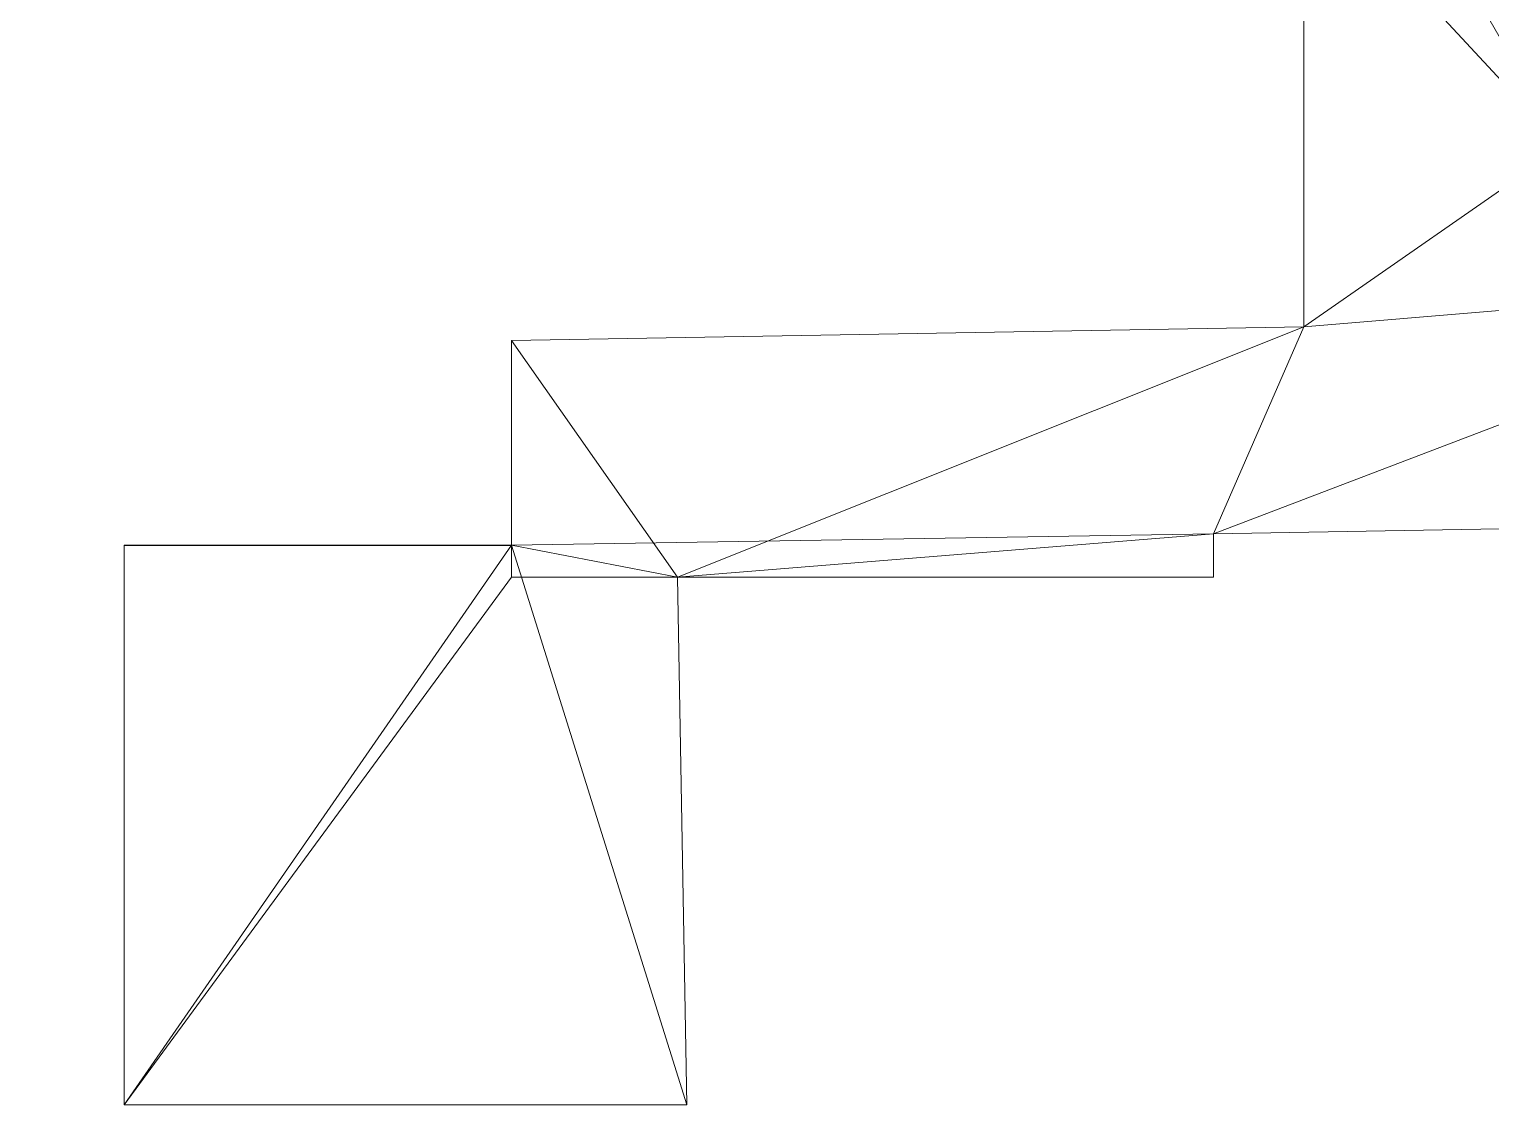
# Model space of a CAD drawing. Header units: inches. Extents: x -103556 to 1920310, y -1393088 to 690320.
# Drawn here: x -103556 to 604011, y -1393088 to -872236 of the extents above; entities that cross this region are included whole.
import ezdxf

# ---------------------------------------------------------------- set-up
doc = ezdxf.new("R2010")
doc.units = ezdxf.units.IN
doc.header["$MEASUREMENT"] = 0
for name, color, linetype, lineweight in [('A-CLNG-SUSP', 5, 'Continuous', 13), ('A-FLOR-OTLN', 6, 'Continuous', 13), ('A-WALL', 2, 'Continuous', 13)]:
    doc.layers.add(name, color=color, linetype=linetype, lineweight=lineweight)

msp = doc.modelspace()

# ---------------------------------------------------------------- meshes
at = {"layer": 'A-CLNG-SUSP'}
mesh = msp.add_polyface(dxfattribs=at)
corners = [(422916, -684000, 64850), (422916, -822912, 64850), (493612, -822912, 64850), (493612, -794064, 64850), (513588, -794064, 64850), (513588, -1016360, 64850), (129983, -1023056, 64850), (129983, -1122168, 64850), (129983, -1137566, 64850), (469827, -1137566, 64850), (469827, -1116550, 64850), (1920310, -1091232, 64850), (1886767, 173467, 64850), (1626695, 173467, 64850), (1626695, 42707, 64850), (1767286, 46436, 64850), (1792691, -911443, 64850), (1637747, -911443, 64850), (1637747, -978259, 64850), (793892, -992989, 64850), (793892, -929205, 64850), (638852, -929205, 64850), (624249, 314010, 64850), (637952, 400524, 64850), (547043, 414922, 64850), (538121, 330039, 64850), (507210, 330039, 64850), (507210, -700617, 64850), (486370, -700617, 64850), (486370, -624825, 64850), (181712, -624825, 64850), (181712, -684000, 64850)]
mesh.append_faces([[corners[k] for k in face] for face in [(0, 29, 30, 31)]], dxfattribs={"vtx0": -1})
mesh.append_faces([[corners[k] for k in face] for face in [(3, 28, 0)]], dxfattribs={"vtx0": -1, "vtx1": -1, "vtx2": -1})
mesh.append_faces([[corners[k] for k in face] for face in [(5, 10, 19, 21)]], dxfattribs={"vtx0": -1, "vtx1": -1, "vtx2": -1, "vtx3": -1})
mesh.append_faces([[corners[k] for k in face] for face in [(0, 28, 29), (12, 15, 16, 11), (11, 18, 19, 10)]], dxfattribs={"vtx0": -1, "vtx2": -1})
mesh.append_faces([[corners[k] for k in face] for face in [(22, 25, 26, 27), (10, 5, 6, 7)]], dxfattribs={"vtx0": -1, "vtx3": -1})
mesh.append_faces([[corners[k] for k in face] for face in [(20, 21, 19)]], dxfattribs={"vtx1": -1})
mesh.append_faces([[corners[k] for k in face] for face in [(4, 5, 21)]], dxfattribs={"vtx1": -1, "vtx2": -1})
mesh.append_faces([[corners[k] for k in face] for face in [(21, 22, 27, 4)]], dxfattribs={"vtx1": -1, "vtx2": -1, "vtx3": -1})
mesh.append_faces([[corners[k] for k in face] for face in [(27, 28, 3, 4)]], dxfattribs={"vtx1": -1, "vtx3": -1})
mesh.append_faces([[corners[k] for k in face] for face in [(23, 24, 25, 22), (13, 14, 15, 12), (1, 2, 3, 0)]], dxfattribs={"vtx2": -1})
mesh.append_faces([[corners[k] for k in face] for face in [(16, 17, 18, 11)]], dxfattribs={"vtx2": -1, "vtx3": -1})
mesh.append_faces([[corners[k] for k in face] for face in [(7, 8, 9, 10)]], dxfattribs={"vtx3": -1})
mesh = msp.add_polyface(dxfattribs=at)
corners = [(422916, -684000, 64848), (181712, -684000, 64848), (181712, -624825, 64848), (486370, -624825, 64848), (486370, -700617, 64848), (507210, -700617, 64848), (507210, 330039, 64848), (538121, 330039, 64848), (547043, 414922, 64848), (637952, 400524, 64848), (624249, 314010, 64848), (638852, -929205, 64848), (793892, -929205, 64848), (793892, -992989, 64848), (1637747, -978259, 64848), (1637747, -911443, 64848), (1792691, -911443, 64848), (1767286, 46436, 64848), (1626695, 42707, 64848), (1626695, 173467, 64848), (1886767, 173467, 64848), (1920310, -1091232, 64848), (469827, -1116550, 64848), (469827, -1137566, 64848), (129983, -1137566, 64848), (129983, -1122168, 64848), (129983, -1023056, 64848), (513588, -1016360, 64848), (513588, -794064, 64848), (493612, -794064, 64848), (493612, -822912, 64848), (422916, -822912, 64848)]
mesh.append_faces([[corners[k] for k in face] for face in [(16, 21, 14, 15)]], dxfattribs={"vtx0": -1, "vtx1": -1})
mesh.append_faces([[corners[k] for k in face] for face in [(29, 0, 4), (11, 28, 5)]], dxfattribs={"vtx0": -1, "vtx1": -1, "vtx2": -1})
mesh.append_faces([[corners[k] for k in face] for face in [(13, 22, 27, 11)]], dxfattribs={"vtx0": -1, "vtx1": -1, "vtx2": -1, "vtx3": -1})
mesh.append_faces([[corners[k] for k in face] for face in [(29, 4, 5, 28), (0, 3, 4)]], dxfattribs={"vtx0": -1, "vtx2": -1})
mesh.append_faces([[corners[k] for k in face] for face in [(22, 25, 26, 27)]], dxfattribs={"vtx0": -1, "vtx3": -1})
mesh.append_faces([[corners[k] for k in face] for face in [(2, 3, 0, 1)]], dxfattribs={"vtx1": -1})
mesh.append_faces([[corners[k] for k in face] for face in [(27, 28, 11), (6, 7, 10)]], dxfattribs={"vtx1": -1, "vtx2": -1})
mesh.append_faces([[corners[k] for k in face] for face in [(13, 14, 21, 22), (10, 11, 5, 6), (20, 21, 16, 17)]], dxfattribs={"vtx1": -1, "vtx3": -1})
mesh.append_faces([[corners[k] for k in face] for face in [(23, 24, 25, 22), (11, 12, 13)]], dxfattribs={"vtx2": -1})
mesh.append_faces([[corners[k] for k in face] for face in [(29, 30, 31, 0), (17, 18, 19, 20), (7, 8, 9, 10)]], dxfattribs={"vtx3": -1})
mesh = msp.add_polyface(dxfattribs=at)
corners = [(513588, -1016360, 64850), (513588, -794064, 64850), (513588, -794064, 64848), (513588, -1016360, 64848)]
mesh.append_faces([[corners[k] for k in face] for face in [(0, 1, 2, 3)]])
mesh = msp.add_polyface(dxfattribs=at)
corners = [(129983, -1023056, 64850), (513588, -1016360, 64850), (513588, -1016360, 64848), (129983, -1023056, 64848)]
mesh.append_faces([[corners[k] for k in face] for face in [(0, 1, 2, 3)]])
mesh = msp.add_polyface(dxfattribs=at)
corners = [(129983, -1122168, 64850), (129983, -1023056, 64850), (129983, -1023056, 64848), (129983, -1122168, 64848)]
mesh.append_faces([[corners[k] for k in face] for face in [(0, 1, 2, 3)]])
mesh = msp.add_polyface(dxfattribs=at)
corners = [(1920310, -1091232, 64850), (469827, -1116550, 64850), (469827, -1116550, 64848), (1920310, -1091232, 64848)]
mesh.append_faces([[corners[k] for k in face] for face in [(0, 1, 2, 3)]])
mesh = msp.add_polyface(dxfattribs=at)
corners = [(469827, -1116550, 64850), (469827, -1137566, 64850), (469827, -1137566, 64848), (469827, -1116550, 64848)]
mesh.append_faces([[corners[k] for k in face] for face in [(0, 1, 2, 3)]])
mesh = msp.add_polyface(dxfattribs=at)
corners = [(129983, -1122168, 132866), (-57609, -1122168, 132866), (-57609, -1393088, 132866), (214799, -1393088, 132866), (210339, -1137566, 132866), (129983, -1137566, 132866)]
mesh.append_faces([[corners[k] for k in face] for face in [(1, 2, 5, 0)]], dxfattribs={"vtx1": -1})
mesh.append_faces([[corners[k] for k in face] for face in [(3, 4, 5, 2)]], dxfattribs={"vtx2": -1})
mesh = msp.add_polyface(dxfattribs=at)
corners = [(129983, -1122168, 132864), (129983, -1137566, 132864), (210339, -1137566, 132864), (214799, -1393088, 132864), (-57609, -1393088, 132864), (-57609, -1122168, 132864)]
mesh.append_faces([[corners[k] for k in face] for face in [(1, 4, 5, 0)]], dxfattribs={"vtx0": -1})
mesh.append_faces([[corners[k] for k in face] for face in [(3, 4, 1, 2)]], dxfattribs={"vtx1": -1})
mesh = msp.add_polyface(dxfattribs=at)
corners = [(-57609, -1122168, 132866), (129983, -1122168, 132866), (129983, -1122168, 132864), (-57609, -1122168, 132864)]
mesh.append_faces([[corners[k] for k in face] for face in [(0, 1, 2, 3)]])
mesh = msp.add_polyface(dxfattribs=at)
corners = [(-57609, -1393088, 132866), (-57609, -1122168, 132866), (-57609, -1122168, 132864), (-57609, -1393088, 132864)]
mesh.append_faces([[corners[k] for k in face] for face in [(0, 1, 2, 3)]])
mesh = msp.add_polyface(dxfattribs=at)
corners = [(129983, -1137566, 64850), (129983, -1122168, 64850), (129983, -1122168, 64848), (129983, -1137566, 64848)]
mesh.append_faces([[corners[k] for k in face] for face in [(0, 1, 2, 3)]])
mesh = msp.add_polyface(dxfattribs=at)
corners = [(129983, -1122168, 132866), (129983, -1137566, 132866), (129983, -1137566, 132864), (129983, -1122168, 132864)]
mesh.append_faces([[corners[k] for k in face] for face in [(0, 1, 2, 3)]])
mesh = msp.add_polyface(dxfattribs=at)
corners = [(469827, -1137566, 64850), (129983, -1137566, 64850), (129983, -1137566, 64848), (469827, -1137566, 64848)]
mesh.append_faces([[corners[k] for k in face] for face in [(0, 1, 2, 3)]])
mesh = msp.add_polyface(dxfattribs=at)
corners = [(129983, -1137566, 132866), (210339, -1137566, 132866), (210339, -1137566, 132864), (129983, -1137566, 132864)]
mesh.append_faces([[corners[k] for k in face] for face in [(0, 1, 2, 3)]])
mesh = msp.add_polyface(dxfattribs=at)
corners = [(210339, -1137566, 132866), (214799, -1393088, 132866), (214799, -1393088, 132864), (210339, -1137566, 132864)]
mesh.append_faces([[corners[k] for k in face] for face in [(0, 1, 2, 3)]])
mesh = msp.add_polyface(dxfattribs=at)
corners = [(214799, -1393088, 132866), (-57609, -1393088, 132866), (-57609, -1393088, 132864), (214799, -1393088, 132864)]
mesh.append_faces([[corners[k] for k in face] for face in [(0, 1, 2, 3)]])
at = {"layer": 'A-FLOR-OTLN'}
mesh = msp.add_polyface(dxfattribs=at)
corners = [(1886767, 173467, -60972), (1920310, -1091232, -60972), (469827, -1116550, -60972), (469827, -1137574, -60972), (210339, -1137574, -60972), (214799, -1393088, -60972), (-57609, -1393088, -60972), (-57609, -1122168, -60972), (129975, -1122168, -60972), (129975, -1023048, -60972), (513588, -1016352, -60972), (513588, -794064, -60972), (493612, -794064, -60972), (493612, -822920, -60972), (422908, -822920, -60972), (422908, -684008, -60972), (181712, -684008, -60972), (181712, -822920, -60972), (-103556, -822920, -60972), (-103556, 423264, -60972), (-77347, 423264, -60972), (-35050, 690320, -60972), (235751, 647429, -60972), (241531, 683926, -60972), (330566, 669825, -60972), (330570, 669824, -60972), (722344, 610995, -60972), (693230, 333985, -60972), (642131, 342079, -60972), (651058, 398444, -60972), (637951, 400520, -60972), (624249, 314010, -60972), (638852, -929205, -60972), (793892, -929205, -60972), (793892, -992997, -60972), (1637755, -978267, -60972), (1637755, -911451, -60972), (1792691, -911451, -60972), (1767286, 46436, -60972), (1626695, 42707, -60972), (1626695, 173467, -60972), (181712, -624825, -60972), (486370, -624825, -60972), (486370, -700609, -60972), (507202, -700609, -60972), (507202, 330047, -60972), (538114, 330047, -60972), (547035, 414919, -60972), (529272, 355523, -60972), (286870, 393916, -60972), (181712, 404968, -60972)]
mesh.append_faces([[corners[k] for k in face] for face in [(49, 47, 48), (14, 12, 13)]], dxfattribs={"vtx0": -1})
mesh.append_faces([[corners[k] for k in face] for face in [(31, 46, 30), (26, 47, 25), (43, 15, 42), (34, 10, 32, 33)]], dxfattribs={"vtx0": -1, "vtx1": -1})
mesh.append_faces([[corners[k] for k in face] for face in [(32, 11, 44, 31), (15, 43, 12, 14)]], dxfattribs={"vtx0": -1, "vtx1": -1, "vtx2": -1})
mesh.append_faces([[corners[k] for k in face] for face in [(49, 22, 25, 47), (10, 34, 2, 4)]], dxfattribs={"vtx0": -1, "vtx1": -1, "vtx2": -1, "vtx3": -1})
mesh.append_faces([[corners[k] for k in face] for face in [(26, 29, 30), (50, 21, 22, 49), (32, 10, 11), (44, 11, 12, 43), (4, 9, 10)]], dxfattribs={"vtx0": -1, "vtx2": -1})
mesh.append_faces([[corners[k] for k in face] for face in [(30, 46, 47, 26)]], dxfattribs={"vtx0": -1, "vtx2": -1, "vtx3": -1})
mesh.append_faces([[corners[k] for k in face] for face in [(40, 0, 38, 39), (24, 25, 22, 23)]], dxfattribs={"vtx1": -1})
mesh.append_faces([[corners[k] for k in face] for face in [(45, 46, 31, 44), (19, 20, 41, 18)]], dxfattribs={"vtx1": -1, "vtx2": -1})
mesh.append_faces([[corners[k] for k in face] for face in [(37, 38, 0, 1), (50, 41, 20, 21), (41, 42, 15, 16), (34, 35, 1, 2), (8, 9, 4, 5)]], dxfattribs={"vtx1": -1, "vtx3": -1})
mesh.append_faces([[corners[k] for k in face] for face in [(27, 28, 29, 26), (2, 3, 4), (6, 7, 8, 5)]], dxfattribs={"vtx2": -1})
mesh.append_faces([[corners[k] for k in face] for face in [(35, 36, 37, 1), (16, 17, 18, 41)]], dxfattribs={"vtx2": -1, "vtx3": -1})
mesh = msp.add_polyface(dxfattribs=at)
corners = [(1886767, 173467, -60960), (1626695, 173467, -60960), (1626695, 42707, -60960), (1767286, 46436, -60960), (1792691, -911451, -60960), (1637755, -911451, -60960), (1637755, -978267, -60960), (793892, -992997, -60960), (793892, -929205, -60960), (638852, -929205, -60960), (624249, 314010, -60960), (637951, 400520, -60960), (651058, 398444, -60960), (642131, 342079, -60960), (693230, 333985, -60960), (722344, 610995, -60960), (330570, 669824, -60960), (330566, 669825, -60960), (241531, 683926, -60960), (235751, 647429, -60960), (-35050, 690320, -60960), (-77347, 423264, -60960), (-103556, 423264, -60960), (-103556, -822920, -60960), (181712, -822920, -60960), (181712, -684008, -60960), (422908, -684008, -60960), (422908, -822920, -60960), (493612, -822920, -60960), (493612, -794064, -60960), (513588, -794064, -60960), (513588, -1016352, -60960), (129975, -1023048, -60960), (129975, -1122168, -60960), (-57609, -1122168, -60960), (-57609, -1393088, -60960), (214799, -1393088, -60960), (210339, -1137574, -60960), (469827, -1137574, -60960), (469827, -1116550, -60960), (1920310, -1091232, -60960), (181712, -624825, -60960), (181712, 404968, -60960), (286870, 393916, -60960), (529272, 355523, -60960), (547035, 414919, -60960), (538114, 330047, -60960), (507202, 330047, -60960), (507202, -700609, -60960), (486370, -700609, -60960), (486370, -624825, -60960)]
mesh.append_faces([[corners[k] for k in face] for face in [(35, 33, 34), (25, 23, 24), (3, 0, 1, 2), (45, 43, 44)]], dxfattribs={"vtx0": -1})
mesh.append_faces([[corners[k] for k in face] for face in [(6, 40, 4, 5), (50, 26, 49)]], dxfattribs={"vtx0": -1, "vtx1": -1})
mesh.append_faces([[corners[k] for k in face] for face in [(39, 31, 37), (26, 29, 49), (19, 43, 16)]], dxfattribs={"vtx0": -1, "vtx1": -1, "vtx2": -1})
mesh.append_faces([[corners[k] for k in face] for face in [(7, 9, 31, 39)]], dxfattribs={"vtx0": -1, "vtx1": -1, "vtx2": -1, "vtx3": -1})
mesh.append_faces([[corners[k] for k in face] for face in [(48, 30, 9, 10)]], dxfattribs={"vtx0": -1, "vtx1": -1, "vtx3": -1})
mesh.append_faces([[corners[k] for k in face] for face in [(4, 40, 0, 3), (7, 39, 40, 6), (46, 10, 11, 45), (41, 25, 26, 50)]], dxfattribs={"vtx0": -1, "vtx2": -1})
mesh.append_faces([[corners[k] for k in face] for face in [(45, 15, 16, 43), (41, 22, 23, 25)]], dxfattribs={"vtx0": -1, "vtx2": -1, "vtx3": -1})
mesh.append_faces([[corners[k] for k in face] for face in [(33, 35, 36, 37)]], dxfattribs={"vtx0": -1, "vtx3": -1})
mesh.append_faces([[corners[k] for k in face] for face in [(8, 9, 7), (38, 39, 37)]], dxfattribs={"vtx1": -1})
mesh.append_faces([[corners[k] for k in face] for face in [(30, 31, 9), (32, 33, 37, 31), (47, 48, 10, 46), (20, 21, 42)]], dxfattribs={"vtx1": -1, "vtx2": -1})
mesh.append_faces([[corners[k] for k in face] for face in [(11, 12, 15, 45)]], dxfattribs={"vtx1": -1, "vtx2": -1, "vtx3": -1})
mesh.append_faces([[corners[k] for k in face] for face in [(29, 30, 48, 49), (41, 42, 21, 22), (42, 43, 19, 20)]], dxfattribs={"vtx1": -1, "vtx3": -1})
mesh.append_faces([[corners[k] for k in face] for face in [(27, 28, 29, 26), (17, 18, 19, 16)]], dxfattribs={"vtx2": -1})
mesh.append_faces([[corners[k] for k in face] for face in [(12, 13, 14, 15)]], dxfattribs={"vtx3": -1})
mesh = msp.add_polyface(dxfattribs=at)
corners = [(513588, -794064, -60972), (513588, -1016352, -60972), (513588, -1016352, -60960), (513588, -794064, -60960)]
mesh.append_faces([[corners[k] for k in face] for face in [(0, 1, 2, 3)]])
mesh = msp.add_polyface(dxfattribs=at)
corners = [(513588, -1016352, -60972), (129975, -1023048, -60972), (129975, -1023048, -60960), (513588, -1016352, -60960)]
mesh.append_faces([[corners[k] for k in face] for face in [(3, 0, 1, 2)]])
mesh = msp.add_polyface(dxfattribs=at)
corners = [(129975, -1023048, -60972), (129975, -1122168, -60972), (129975, -1122168, -60960), (129975, -1023048, -60960)]
mesh.append_faces([[corners[k] for k in face] for face in [(0, 1, 2, 3)]])
mesh = msp.add_polyface(dxfattribs=at)
corners = [(469827, -1116550, -60972), (1920310, -1091232, -60972), (1920310, -1091232, -60960), (469827, -1116550, -60960)]
mesh.append_faces([[corners[k] for k in face] for face in [(0, 1, 2, 3)]])
mesh = msp.add_polyface(dxfattribs=at)
corners = [(469827, -1137574, -60972), (469827, -1116550, -60972), (469827, -1116550, -60960), (469827, -1137574, -60960)]
mesh.append_faces([[corners[k] for k in face] for face in [(0, 1, 2, 3)]])
mesh = msp.add_polyface(dxfattribs=at)
corners = [(-57609, -1122168, -60972), (-57609, -1393088, -60972), (-57609, -1393088, -60960), (-57609, -1122168, -60960)]
mesh.append_faces([[corners[k] for k in face] for face in [(0, 1, 2, 3)]])
mesh = msp.add_polyface(dxfattribs=at)
corners = [(129975, -1122168, -60972), (-57609, -1122168, -60972), (-57609, -1122168, -60960), (129975, -1122168, -60960)]
mesh.append_faces([[corners[k] for k in face] for face in [(0, 1, 2, 3)]])
mesh = msp.add_polyface(dxfattribs=at)
corners = [(210339, -1137574, -60972), (469827, -1137574, -60972), (469827, -1137574, -60960), (210339, -1137574, -60960)]
mesh.append_faces([[corners[k] for k in face] for face in [(0, 1, 2, 3)]])
mesh = msp.add_polyface(dxfattribs=at)
corners = [(214799, -1393088, -60972), (210339, -1137574, -60972), (210339, -1137574, -60960), (214799, -1393088, -60960)]
mesh.append_faces([[corners[k] for k in face] for face in [(0, 1, 2, 3)]])
mesh = msp.add_polyface(dxfattribs=at)
corners = [(-57609, -1393088, -60972), (214799, -1393088, -60972), (214799, -1393088, -60960), (-57609, -1393088, -60960)]
mesh.append_faces([[corners[k] for k in face] for face in [(0, 1, 2, 3)]])
at = {"layer": 'A-WALL'}
mesh = msp.add_polyface(dxfattribs=at)
corners = [(513580, -794072, -60960), (513580, -1016352, -60960), (513580, -1016360, -60960), (513580, -1016360, 64752), (513580, -1016352, 64752), (513580, -794072, 64752)]
mesh.append_faces([[corners[k] for k in face] for face in [(3, 4, 1, 2)]], dxfattribs={"vtx1": -1})
mesh.append_faces([[corners[k] for k in face] for face in [(4, 5, 0, 1)]], dxfattribs={"vtx3": -1})
mesh = msp.add_polyface(dxfattribs=at)
corners = [(513580, -1016360, -60960), (513580, -1016352, -60960), (513580, -794072, -60960), (513588, -794072, -60960), (513588, -1016360, -60960)]
mesh.append_faces([[corners[k] for k in face] for face in [(0, 1, 4), (3, 4, 1, 2)]], dxfattribs={"vtx1": -1})
mesh = msp.add_polyface(dxfattribs=at)
corners = [(513580, -794072, 64752), (513580, -1016352, 64752), (513580, -1016360, 64752), (513588, -1016360, 64752), (513588, -794072, 64752)]
mesh.append_faces([[corners[k] for k in face] for face in [(1, 2, 3), (4, 0, 1, 3)]], dxfattribs={"vtx2": -1})
mesh = msp.add_polyface(dxfattribs=at)
corners = [(513588, -794072, -60960), (513588, -794072, 64752), (513588, -1016360, 64752), (513588, -1016360, -60960)]
mesh.append_faces([[corners[k] for k in face] for face in [(2, 3, 0, 1)]])
mesh = msp.add_polyface(dxfattribs=at)
corners = [(513580, -1016352, -60960), (129975, -1023048, -60960), (129975, -1023048, 64752), (513580, -1016352, 64752)]
mesh.append_faces([[corners[k] for k in face] for face in [(2, 3, 0, 1)]])
mesh = msp.add_polyface(dxfattribs=at)
corners = [(129975, -1023048, -60960), (513580, -1016352, -60960), (513580, -1016360, -60960), (129983, -1023056, -60960), (129975, -1023056, -60960)]
mesh.append_faces([[corners[k] for k in face] for face in [(0, 1, 3, 4), (2, 3, 1)]], dxfattribs={"vtx1": -1})
mesh = msp.add_polyface(dxfattribs=at)
corners = [(513580, -1016352, 64752), (129975, -1023048, 64752), (129975, -1023056, 64752), (129983, -1023056, 64752), (513580, -1016360, 64752)]
mesh.append_faces([[corners[k] for k in face] for face in [(3, 1, 2)]], dxfattribs={"vtx0": -1})
mesh.append_faces([[corners[k] for k in face] for face in [(0, 1, 3, 4)]], dxfattribs={"vtx1": -1})
mesh = msp.add_polyface(dxfattribs=at)
corners = [(513580, -1016360, -60960), (513580, -1016360, 64752), (129983, -1023056, 64752), (129975, -1023056, 64752), (129975, -1023056, -60960), (129983, -1023056, -60960)]
mesh.append_faces([[corners[k] for k in face] for face in [(2, 3, 4, 5), (5, 0, 1, 2)]], dxfattribs={"vtx3": -1})
mesh = msp.add_polyface(dxfattribs=at)
corners = [(513580, -1016352, -60960), (513580, -1016352, 64752), (513580, -1016360, 64752), (513580, -1016360, -60960)]
mesh.append_faces([[corners[k] for k in face] for face in [(3, 0, 1, 2)]])
mesh = msp.add_polyface(dxfattribs=at)
corners = [(513580, -1016360, 64752), (513580, -1016360, -60960), (513588, -1016360, -60960), (513588, -1016360, 64752)]
mesh.append_faces([[corners[k] for k in face] for face in [(0, 1, 2, 3)]])
mesh = msp.add_polyface(dxfattribs=at)
corners = [(129975, -1023048, 64752), (129975, -1023048, -60960), (129975, -1023056, -60960), (129975, -1023056, 64752)]
mesh.append_faces([[corners[k] for k in face] for face in [(0, 1, 2, 3)]])
mesh = msp.add_polyface(dxfattribs=at)
corners = [(129975, -1023056, -60960), (129975, -1122168, -60960), (129975, -1122176, -60960), (129975, -1122176, 64752), (129975, -1122168, 64752), (129975, -1023056, 64752)]
mesh.append_faces([[corners[k] for k in face] for face in [(5, 0, 1, 4), (2, 3, 4, 1)]], dxfattribs={"vtx2": -1})
mesh = msp.add_polyface(dxfattribs=at)
corners = [(129975, -1122176, -60960), (129975, -1122168, -60960), (129975, -1023056, -60960), (129983, -1023056, -60960), (129983, -1122176, -60960)]
mesh.append_faces([[corners[k] for k in face] for face in [(0, 1, 4), (3, 4, 1, 2)]], dxfattribs={"vtx1": -1})
mesh = msp.add_polyface(dxfattribs=at)
corners = [(129975, -1023056, 64752), (129975, -1122168, 64752), (129975, -1122176, 64752), (129983, -1122176, 64752), (129983, -1122168, 64752), (129983, -1023056, 64752)]
mesh.append_faces([[corners[k] for k in face] for face in [(0, 1, 4, 5)]], dxfattribs={"vtx1": -1})
mesh.append_faces([[corners[k] for k in face] for face in [(1, 2, 3, 4)]], dxfattribs={"vtx3": -1})
mesh = msp.add_polyface(dxfattribs=at)
corners = [(129975, -1023056, -60960), (129975, -1023056, 64752), (129983, -1023056, 64752), (129983, -1023056, -60960)]
mesh.append_faces([[corners[k] for k in face] for face in [(3, 0, 1, 2)]])
mesh = msp.add_polyface(dxfattribs=at)
corners = [(129983, -1023056, -60960), (129983, -1023056, 64752), (129983, -1122168, 64752), (129983, -1122176, 64752), (129983, -1122176, -60960)]
mesh.append_faces([[corners[k] for k in face] for face in [(3, 4, 2)]], dxfattribs={"vtx1": -1})
mesh.append_faces([[corners[k] for k in face] for face in [(0, 1, 2, 4)]], dxfattribs={"vtx2": -1})
mesh = msp.add_polyface(dxfattribs=at)
corners = [(469827, -1116542, -60960), (469827, -1116542, 64752), (1920302, -1091224, 64752), (1920310, -1091224, 64752), (1920310, -1091224, -60960), (1920302, -1091224, -60960)]
mesh.append_faces([[corners[k] for k in face] for face in [(1, 2, 5, 0)]], dxfattribs={"vtx1": -1})
mesh.append_faces([[corners[k] for k in face] for face in [(3, 4, 5, 2)]], dxfattribs={"vtx2": -1})
mesh = msp.add_polyface(dxfattribs=at)
corners = [(1920310, -1091232, -60960), (469827, -1116550, -60960), (469827, -1116542, -60960), (1920302, -1091224, -60960), (1920310, -1091224, -60960)]
mesh.append_faces([[corners[k] for k in face] for face in [(3, 1, 2)]], dxfattribs={"vtx0": -1})
mesh.append_faces([[corners[k] for k in face] for face in [(0, 1, 3, 4)]], dxfattribs={"vtx1": -1})
mesh = msp.add_polyface(dxfattribs=at)
corners = [(469827, -1116550, 64752), (1920310, -1091232, 64752), (1920310, -1091224, 64752), (1920302, -1091224, 64752), (469827, -1116542, 64752)]
mesh.append_faces([[corners[k] for k in face] for face in [(0, 1, 3, 4), (2, 3, 1)]], dxfattribs={"vtx1": -1})
mesh = msp.add_polyface(dxfattribs=at)
corners = [(469827, -1116550, -60960), (1920310, -1091232, -60960), (1920310, -1091232, 64752), (469827, -1116550, 64752)]
mesh.append_faces([[corners[k] for k in face] for face in [(2, 3, 0, 1)]])
mesh = msp.add_polyface(dxfattribs=at)
corners = [(469827, -1116542, -60960), (469827, -1116550, -60960), (469827, -1137566, -60960), (469819, -1137566, -60960), (469819, -1116543, -60960)]
mesh.append_faces([[corners[k] for k in face] for face in [(1, 4, 0)]], dxfattribs={"vtx0": -1})
mesh.append_faces([[corners[k] for k in face] for face in [(3, 4, 1, 2)]], dxfattribs={"vtx1": -1})
mesh = msp.add_polyface(dxfattribs=at)
corners = [(469827, -1137566, 64752), (469827, -1116550, 64752), (469827, -1116542, 64752), (469819, -1116543, 64752), (469819, -1137566, 64752)]
mesh.append_faces([[corners[k] for k in face] for face in [(1, 4, 0)]], dxfattribs={"vtx0": -1})
mesh.append_faces([[corners[k] for k in face] for face in [(3, 4, 1, 2)]], dxfattribs={"vtx1": -1})
mesh = msp.add_polyface(dxfattribs=at)
corners = [(469827, -1116542, 64752), (469827, -1116542, -60960), (469819, -1116543, -60960), (469819, -1116543, 64752)]
mesh.append_faces([[corners[k] for k in face] for face in [(0, 1, 2, 3)]])
mesh = msp.add_polyface(dxfattribs=at)
corners = [(469819, -1137566, -60960), (469819, -1137566, 64752), (469819, -1116543, 64752), (469819, -1116543, -60960)]
mesh.append_faces([[corners[k] for k in face] for face in [(2, 3, 0, 1)]])
mesh = msp.add_polyface(dxfattribs=at)
corners = [(469827, -1137566, -60960), (469827, -1116550, -60960), (469827, -1116542, -60960), (469827, -1116542, 64752), (469827, -1116550, 64752), (469827, -1137566, 64752)]
mesh.append_faces([[corners[k] for k in face] for face in [(2, 3, 4, 1)]], dxfattribs={"vtx2": -1})
mesh.append_faces([[corners[k] for k in face] for face in [(4, 5, 0, 1)]], dxfattribs={"vtx3": -1})
mesh = msp.add_polyface(dxfattribs=at)
corners = [(469827, -1116550, -60960), (469827, -1116550, 64752), (469827, -1116542, 64752), (469827, -1116542, -60960)]
mesh.append_faces([[corners[k] for k in face] for face in [(3, 0, 1, 2)]])
mesh = msp.add_polyface(dxfattribs=at)
corners = [(129975, -1122168, -60960), (-57609, -1122168, -60960), (-57609, -1122168, 132768), (129983, -1122168, 132768), (129983, -1122168, 64752), (129975, -1122168, 64752)]
mesh.append_faces([[corners[k] for k in face] for face in [(1, 2, 5, 0)]], dxfattribs={"vtx1": -1})
mesh.append_faces([[corners[k] for k in face] for face in [(3, 4, 5, 2)]], dxfattribs={"vtx2": -1})
mesh = msp.add_polyface(dxfattribs=at)
corners = [(-57609, -1122168, -60960), (129975, -1122168, -60960), (129975, -1122176, -60960), (-57601, -1122176, -60960), (-57609, -1122176, -60960)]
mesh.append_faces([[corners[k] for k in face] for face in [(0, 1, 3, 4), (2, 3, 1)]], dxfattribs={"vtx1": -1})
mesh = msp.add_polyface(dxfattribs=at)
corners = [(129983, -1122168, 132768), (-57609, -1122168, 132768), (-57609, -1122176, 132768), (-57601, -1122176, 132768), (129975, -1122176, 132768), (129983, -1122176, 132768)]
mesh.append_faces([[corners[k] for k in face] for face in [(3, 0, 1, 2), (0, 3, 4, 5)]], dxfattribs={"vtx0": -1})
mesh = msp.add_polyface(dxfattribs=at)
corners = [(-57609, -1122168, 132768), (-57609, -1122168, -60960), (-57609, -1122176, -60960), (-57609, -1122176, 132768)]
mesh.append_faces([[corners[k] for k in face] for face in [(0, 1, 2, 3)]])
mesh = msp.add_polyface(dxfattribs=at)
corners = [(129975, -1122176, -60960), (129975, -1122176, 64752), (129983, -1122176, 64752), (129983, -1122176, 132768), (129975, -1122176, 132768), (-57601, -1122176, 132768), (-57609, -1122176, 132768), (-57609, -1122176, -60960), (-57601, -1122176, -60960)]
mesh.append_faces([[corners[k] for k in face] for face in [(1, 5, 8, 0)]], dxfattribs={"vtx0": -1, "vtx1": -1})
mesh.append_faces([[corners[k] for k in face] for face in [(1, 4, 5)]], dxfattribs={"vtx0": -1, "vtx2": -1})
mesh.append_faces([[corners[k] for k in face] for face in [(6, 7, 8, 5), (2, 3, 4, 1)]], dxfattribs={"vtx2": -1})
mesh = msp.add_polyface(dxfattribs=at)
corners = [(-57609, -1122176, -60960), (-57609, -1393088, -60960), (-57609, -1393088, 132768), (-57609, -1122176, 132768)]
mesh.append_faces([[corners[k] for k in face] for face in [(3, 0, 1, 2)]])
mesh = msp.add_polyface(dxfattribs=at)
corners = [(-57609, -1393088, -60960), (-57609, -1122176, -60960), (-57601, -1122176, -60960), (-57601, -1393080, -60960), (-57601, -1393088, -60960)]
mesh.append_faces([[corners[k] for k in face] for face in [(0, 1, 3, 4), (2, 3, 1)]], dxfattribs={"vtx1": -1})
mesh = msp.add_polyface(dxfattribs=at)
corners = [(-57609, -1122176, 132768), (-57609, -1393088, 132768), (-57601, -1393088, 132768), (-57601, -1393080, 132768), (-57601, -1122176, 132768)]
mesh.append_faces([[corners[k] for k in face] for face in [(3, 0, 1, 2)]], dxfattribs={"vtx0": -1})
mesh.append_faces([[corners[k] for k in face] for face in [(3, 4, 0)]], dxfattribs={"vtx2": -1})
mesh = msp.add_polyface(dxfattribs=at)
corners = [(-57609, -1122176, -60960), (-57609, -1122176, 132768), (-57601, -1122176, 132768), (-57601, -1122176, -60960)]
mesh.append_faces([[corners[k] for k in face] for face in [(3, 0, 1, 2)]])
mesh = msp.add_polyface(dxfattribs=at)
corners = [(-57601, -1122176, -60960), (-57601, -1122176, 132768), (-57601, -1393080, 132768), (-57601, -1393088, 132768), (-57601, -1393088, -60960), (-57601, -1393080, -60960)]
mesh.append_faces([[corners[k] for k in face] for face in [(2, 3, 4, 5), (5, 0, 1, 2)]], dxfattribs={"vtx3": -1})
mesh = msp.add_polyface(dxfattribs=at)
corners = [(129983, -1122168, 64752), (129983, -1122176, 64752), (129975, -1122176, 64752), (129975, -1122168, 64752)]
mesh.append_faces([[corners[k] for k in face] for face in [(1, 2, 3, 0)]])
mesh = msp.add_polyface(dxfattribs=at)
corners = [(129975, -1122168, -60960), (129975, -1122168, 64752), (129975, -1122176, 64752), (129975, -1122176, -60960)]
mesh.append_faces([[corners[k] for k in face] for face in [(3, 0, 1, 2)]])
mesh = msp.add_polyface(dxfattribs=at)
corners = [(129975, -1122176, 64752), (129975, -1122176, -60960), (129983, -1122176, -60960), (129983, -1122176, 64752)]
mesh.append_faces([[corners[k] for k in face] for face in [(0, 1, 2, 3)]])
mesh = msp.add_polyface(dxfattribs=at)
corners = [(129975, -1137566, -60960), (129975, -1137566, 132768), (129975, -1122176, 132768), (129975, -1122176, 64752), (129975, -1122176, -60960)]
mesh.append_faces([[corners[k] for k in face] for face in [(3, 1, 2)]], dxfattribs={"vtx0": -1})
mesh.append_faces([[corners[k] for k in face] for face in [(0, 1, 3, 4)]], dxfattribs={"vtx1": -1})
mesh = msp.add_polyface(dxfattribs=at)
corners = [(129983, -1122176, -60960), (129983, -1137566, -60960), (129975, -1137566, -60960), (129975, -1122176, -60960)]
mesh.append_faces([[corners[k] for k in face] for face in [(0, 1, 2, 3)]])
mesh = msp.add_polyface(dxfattribs=at)
corners = [(129983, -1137566, 132768), (129983, -1122176, 132768), (129975, -1122176, 132768), (129975, -1137566, 132768)]
mesh.append_faces([[corners[k] for k in face] for face in [(0, 1, 2, 3)]])
mesh = msp.add_polyface(dxfattribs=at)
corners = [(129983, -1122176, 132768), (129983, -1122176, 64752), (129983, -1122176, -60960), (129975, -1122176, -60960), (129975, -1122176, 64752), (129975, -1122176, 132768)]
mesh.append_faces([[corners[k] for k in face] for face in [(2, 3, 4, 1)]], dxfattribs={"vtx2": -1})
mesh.append_faces([[corners[k] for k in face] for face in [(4, 5, 0, 1)]], dxfattribs={"vtx3": -1})
mesh = msp.add_polyface(dxfattribs=at)
corners = [(129983, -1122168, 64752), (129983, -1122168, 132768), (129983, -1122176, 132768), (129983, -1122176, 64752)]
mesh.append_faces([[corners[k] for k in face] for face in [(1, 2, 3, 0)]])
mesh = msp.add_polyface(dxfattribs=at)
corners = [(129983, -1137566, -60960), (129983, -1122176, -60960), (129983, -1122176, 64752), (129983, -1122176, 132768), (129983, -1137566, 132768)]
mesh.append_faces([[corners[k] for k in face] for face in [(2, 4, 0, 1)]], dxfattribs={"vtx0": -1})
mesh.append_faces([[corners[k] for k in face] for face in [(2, 3, 4)]], dxfattribs={"vtx2": -1})
mesh = msp.add_polyface(dxfattribs=at)
corners = [(210331, -1137566, -60960), (129983, -1137566, -60960), (129975, -1137566, -60960), (129975, -1137566, 132768), (129983, -1137566, 132768), (210331, -1137566, 132768)]
mesh.append_faces([[corners[k] for k in face] for face in [(3, 4, 1, 2)]], dxfattribs={"vtx1": -1})
mesh.append_faces([[corners[k] for k in face] for face in [(5, 0, 1, 4)]], dxfattribs={"vtx2": -1})
mesh = msp.add_polyface(dxfattribs=at)
corners = [(129975, -1137566, -60960), (129983, -1137566, -60960), (210331, -1137566, -60960), (210331, -1137574, -60960), (129975, -1137574, -60960)]
mesh.append_faces([[corners[k] for k in face] for face in [(0, 1, 4), (3, 4, 1, 2)]], dxfattribs={"vtx1": -1})
mesh = msp.add_polyface(dxfattribs=at)
corners = [(210331, -1137566, 132768), (129983, -1137566, 132768), (129975, -1137566, 132768), (129975, -1137574, 132768), (210331, -1137574, 132768)]
mesh.append_faces([[corners[k] for k in face] for face in [(1, 2, 3), (4, 0, 1, 3)]], dxfattribs={"vtx2": -1})
mesh = msp.add_polyface(dxfattribs=at)
corners = [(129975, -1137566, 132768), (129975, -1137566, -60960), (129975, -1137574, -60960), (129975, -1137574, 132768)]
mesh.append_faces([[corners[k] for k in face] for face in [(0, 1, 2, 3)]])
mesh = msp.add_polyface(dxfattribs=at)
corners = [(129983, -1137566, -60960), (129983, -1137566, 132768), (129975, -1137566, 132768), (129975, -1137566, -60960)]
mesh.append_faces([[corners[k] for k in face] for face in [(3, 0, 1, 2)]])
mesh = msp.add_polyface(dxfattribs=at)
corners = [(210331, -1137574, -60960), (210331, -1137574, 132768), (129975, -1137574, 132768), (129975, -1137574, -60960)]
mesh.append_faces([[corners[k] for k in face] for face in [(1, 2, 3, 0)]])
mesh = msp.add_polyface(dxfattribs=at)
corners = [(214791, -1393080, -60960), (214791, -1393080, 132768), (210331, -1137574, 132768), (210331, -1137566, 132768), (210331, -1137566, -60960), (210331, -1137574, -60960)]
mesh.append_faces([[corners[k] for k in face] for face in [(2, 3, 4, 5), (5, 0, 1, 2)]], dxfattribs={"vtx3": -1})
mesh = msp.add_polyface(dxfattribs=at)
corners = [(210339, -1137566, -60960), (210339, -1137574, -60960), (214799, -1393080, -60960), (214791, -1393080, -60960), (210331, -1137574, -60960), (210331, -1137566, -60960)]
mesh.append_faces([[corners[k] for k in face] for face in [(0, 1, 4, 5)]], dxfattribs={"vtx1": -1})
mesh.append_faces([[corners[k] for k in face] for face in [(1, 2, 3, 4)]], dxfattribs={"vtx3": -1})
mesh = msp.add_polyface(dxfattribs=at)
corners = [(214799, -1393080, 132768), (210339, -1137566, 132768), (210331, -1137566, 132768), (210331, -1137574, 132768), (214791, -1393080, 132768)]
mesh.append_faces([[corners[k] for k in face] for face in [(0, 1, 3, 4), (2, 3, 1)]], dxfattribs={"vtx1": -1})
mesh = msp.add_polyface(dxfattribs=at)
corners = [(210339, -1137566, -60960), (210331, -1137566, -60960), (210331, -1137566, 132768), (210339, -1137566, 132768), (210339, -1137566, 64752)]
mesh.append_faces([[corners[k] for k in face] for face in [(4, 2, 3)]], dxfattribs={"vtx0": -1})
mesh.append_faces([[corners[k] for k in face] for face in [(1, 2, 4, 0)]], dxfattribs={"vtx1": -1})
mesh = msp.add_polyface(dxfattribs=at)
corners = [(210331, -1137566, -60960), (210331, -1137566, 132768), (210331, -1137574, 132768), (210331, -1137574, -60960)]
mesh.append_faces([[corners[k] for k in face] for face in [(3, 0, 1, 2)]])
mesh = msp.add_polyface(dxfattribs=at)
corners = [(214799, -1393080, -60960), (210339, -1137574, -60960), (210339, -1137566, -60960), (210339, -1137566, 64752), (210339, -1137566, 132768), (214799, -1393080, 132768)]
mesh.append_faces([[corners[k] for k in face] for face in [(3, 0, 1)]], dxfattribs={"vtx0": -1, "vtx2": -1})
mesh.append_faces([[corners[k] for k in face] for face in [(5, 0, 3, 4), (2, 3, 1)]], dxfattribs={"vtx1": -1})
mesh = msp.add_polyface(dxfattribs=at)
corners = [(210339, -1137566, -60960), (210339, -1137566, 64752), (469819, -1137566, 64752), (469827, -1137566, 64752), (469827, -1137566, -60960), (469819, -1137566, -60960)]
mesh.append_faces([[corners[k] for k in face] for face in [(2, 3, 4, 5), (5, 0, 1, 2)]], dxfattribs={"vtx3": -1})
mesh = msp.add_polyface(dxfattribs=at)
corners = [(469827, -1137574, -60960), (210339, -1137574, -60960), (210339, -1137566, -60960), (469819, -1137566, -60960), (469827, -1137566, -60960)]
mesh.append_faces([[corners[k] for k in face] for face in [(0, 1, 3, 4), (2, 3, 1)]], dxfattribs={"vtx1": -1})
mesh = msp.add_polyface(dxfattribs=at)
corners = [(210339, -1137574, 64752), (469827, -1137574, 64752), (469827, -1137566, 64752), (469819, -1137566, 64752), (210339, -1137566, 64752)]
mesh.append_faces([[corners[k] for k in face] for face in [(0, 1, 3, 4), (2, 3, 1)]], dxfattribs={"vtx1": -1})
mesh = msp.add_polyface(dxfattribs=at)
corners = [(210339, -1137574, -60960), (210339, -1137574, 64752), (210339, -1137566, 64752), (210339, -1137566, -60960)]
mesh.append_faces([[corners[k] for k in face] for face in [(3, 0, 1, 2)]])
mesh = msp.add_polyface(dxfattribs=at)
corners = [(210339, -1137574, -60960), (469827, -1137574, -60960), (469827, -1137574, 64752), (210339, -1137574, 64752)]
mesh.append_faces([[corners[k] for k in face] for face in [(3, 0, 1, 2)]])
mesh = msp.add_polyface(dxfattribs=at)
corners = [(469827, -1137566, -60960), (469827, -1137566, 64752), (469819, -1137566, 64752), (469819, -1137566, -60960)]
mesh.append_faces([[corners[k] for k in face] for face in [(3, 0, 1, 2)]])
mesh = msp.add_polyface(dxfattribs=at)
corners = [(469827, -1137574, 64752), (469827, -1137574, -60960), (469827, -1137566, -60960), (469827, -1137566, 64752)]
mesh.append_faces([[corners[k] for k in face] for face in [(0, 1, 2, 3)]])
mesh = msp.add_polyface(dxfattribs=at)
corners = [(-57609, -1393088, 132768), (-57609, -1393088, -60960), (-57601, -1393088, -60960), (-57601, -1393088, 132768)]
mesh.append_faces([[corners[k] for k in face] for face in [(0, 1, 2, 3)]])
mesh = msp.add_polyface(dxfattribs=at)
corners = [(-57601, -1393080, -60960), (-57601, -1393080, 132768), (214791, -1393080, 132768), (214799, -1393080, 132768), (214799, -1393080, -60960), (214791, -1393080, -60960)]
mesh.append_faces([[corners[k] for k in face] for face in [(2, 3, 4, 5), (5, 0, 1, 2)]], dxfattribs={"vtx3": -1})
mesh = msp.add_polyface(dxfattribs=at)
corners = [(214799, -1393088, -60960), (-57601, -1393088, -60960), (-57601, -1393080, -60960), (214791, -1393080, -60960), (214799, -1393080, -60960)]
mesh.append_faces([[corners[k] for k in face] for face in [(0, 1, 3, 4), (2, 3, 1)]], dxfattribs={"vtx1": -1})
mesh = msp.add_polyface(dxfattribs=at)
corners = [(-57601, -1393088, 132768), (214799, -1393088, 132768), (214799, -1393080, 132768), (214791, -1393080, 132768), (-57601, -1393080, 132768)]
mesh.append_faces([[corners[k] for k in face] for face in [(3, 0, 1, 2)]], dxfattribs={"vtx0": -1})
mesh.append_faces([[corners[k] for k in face] for face in [(3, 4, 0)]], dxfattribs={"vtx2": -1})
mesh = msp.add_polyface(dxfattribs=at)
corners = [(-57601, -1393088, -60960), (-57601, -1393088, 132768), (-57601, -1393080, 132768), (-57601, -1393080, -60960)]
mesh.append_faces([[corners[k] for k in face] for face in [(3, 0, 1, 2)]])
mesh = msp.add_polyface(dxfattribs=at)
corners = [(-57601, -1393088, -60960), (214799, -1393088, -60960), (214799, -1393088, 132768), (-57601, -1393088, 132768)]
mesh.append_faces([[corners[k] for k in face] for face in [(3, 0, 1, 2)]])
mesh = msp.add_polyface(dxfattribs=at)
corners = [(214799, -1393080, -60960), (214799, -1393080, 132768), (214791, -1393080, 132768), (214791, -1393080, -60960)]
mesh.append_faces([[corners[k] for k in face] for face in [(3, 0, 1, 2)]])
mesh = msp.add_polyface(dxfattribs=at)
corners = [(214799, -1393088, 132768), (214799, -1393088, -60960), (214799, -1393080, -60960), (214799, -1393080, 132768)]
mesh.append_faces([[corners[k] for k in face] for face in [(0, 1, 2, 3)]])

doc.saveas('drawing.dxf')
